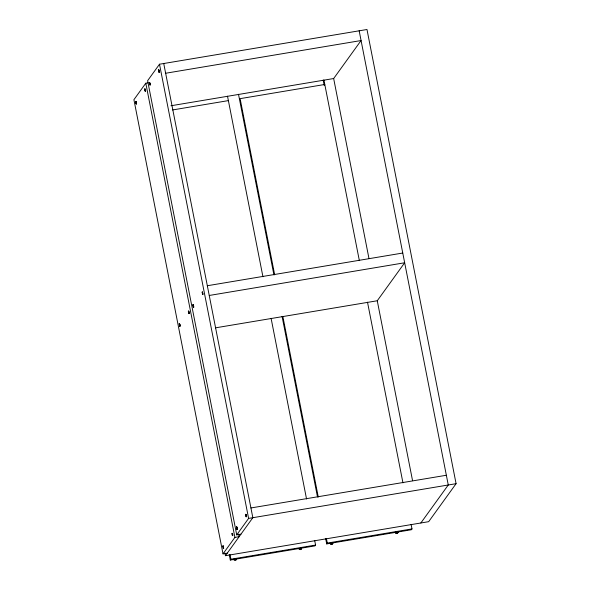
<?xml version="1.0" encoding="UTF-8"?>
<svg xmlns="http://www.w3.org/2000/svg" width="590" height="590" viewBox="0 0 590 590"><rect width="100%" height="100%" fill="white"/><g stroke="black" fill="none" stroke-linecap="round" stroke-linejoin="round"><path stroke-width="0.89" d="M396.089 531.885L396.613 532.682L397.188 531.841M148.333 82.799L145.796 83.22L133.915 99.688L223.02 553.87L227.253 553.162M224.908 553.037L225.432 555.692L428.672 521.678L456.085 483.682L366.98 29.5L159.499 64.222L147.618 80.69L236.73 534.872L240.963 534.164M170.953 105.765L333.66 78.536L361.073 40.54L165.643 73.248M215.461 327.841L377.261 300.76L404.666 262.764L209.244 295.472M223.02 553.87L234.901 537.401L239.134 536.694L238.611 534.038M236.73 534.872L248.604 518.404L456.085 483.682M225.432 555.692L252.837 517.696L163.732 63.514M229.237 554.637L230.299 560.058L230.897 559.231L315.584 545.057L314.691 540.543M315.584 545.057L314.986 545.883L230.299 560.058M325.651 538.5L326.713 543.921L327.303 543.095L411.99 528.92L411.105 524.407M411.99 528.92L411.4 529.746L326.713 543.921M420.854 522.983L448.267 484.987L359.163 30.805M172.523 109.961L228.382 100.61M324.795 84.473L240.108 98.648L274.667 274.8M207.333 285.737L402.756 253.029M250.927 507.961L446.357 475.26M331.846 542.512L331.772 543.53L330.924 543.088M300.694 547.845L300.502 548.766L299.654 548.324M188.925 312.471L189.088 312.25M232.622 534.179C232.799 539.127 231.081 530.499 232.445 534.245M202.599 293.363L202.554 294.587L202.156 291.947L202.768 293.805L202.591 292.618L202.569 293.171M246.332 515.181L246.391 516.021L246.2 515.549M149.86 83.802L149.816 85.026L149.425 82.394L150.037 84.252L149.831 83.072L149.838 83.618M193.461 305.996C193.963 307.523 193.358 304.093 193.439 305.841M145.428 89.724L145.465 90.58L145.295 90.1M237.062 528.22C237.556 529.746 236.966 526.369 237.032 528.065M188.793 312.464C189.781 315.842 188.815 308.858 188.689 311.786M232.394 534.688C233.493 538.08 232.172 530.58 232.335 534.348M136.157 102.8L136.113 104.024L135.663 101.414L136.327 103.25L136.15 102.063L136.135 102.616M179.758 324.994C180.252 326.506 179.662 323.121 179.729 324.839M223.352 547.247L223.308 548.479L222.917 545.839L223.529 547.697L223.352 546.51L223.33 547.063M333.66 78.536L368.964 258.479M377.261 300.76L412.565 480.702M323.925 80.048L359.354 260.625M367.504 302.183L402.955 482.856M323.18 80.078L324.242 85.498M282.824 316.358L318.268 497.023M326.418 538.582L327.303 543.095M238.493 94.252L273.922 274.844M282.072 316.38L317.501 496.964M227.511 96.185L262.941 276.762M271.098 318.32L306.542 498.985M159.499 64.222L248.604 518.404M145.796 83.22L234.901 537.401M230.012 554.718L230.897 559.231M246.037 515.35C246.804 519.266 246.524 512.88 245.971 514.701M145.133 89.894C145.914 93.81 145.605 87.423 145.066 89.252M158.998 71.139L158.953 72.364L158.504 69.745L159.278 72.312L159.389 71.729L158.887 69.672L158.843 70.896M235.683 559.025L235.211 559.711L234.503 559.069M236.243 558.642A1.342 1.305 35.8 0 1 235.307 560.485A1.342 1.305 35.8 0 1 233.729 559.062M301.387 547.741A1.342 1.305 35.8 0 1 300.62 549.548A1.342 1.305 35.8 0 1 298.894 548.508M301.431 547.675A1.342 1.305 35.8 0 1 300.664 549.482A1.342 1.305 35.8 0 1 298.938 548.442M332.657 542.505A1.342 1.305 35.8 0 1 331.72 544.349A1.342 1.305 35.8 0 1 330.142 542.933M332.701 542.446A1.342 1.305 35.8 0 1 331.934 544.253A1.342 1.305 35.8 0 1 330.208 543.213M397.911 531.937A1.342 1.305 35.8 0 1 396.687 533.471A1.342 1.305 35.8 0 1 395.278 532.025M397.955 531.87A1.342 1.305 35.8 0 1 396.731 533.404A1.342 1.305 35.8 0 1 395.329 531.966M135.951 101.465L136.438 103.973L135.951 101.465M144.757 88.854L145.251 91.362L144.757 88.854M149.654 82.467L150.148 84.975L149.654 82.467M179.22 323.748L179.714 326.248L179.22 323.748M179.544 323.689L180.039 326.196L179.544 323.689M188.358 311.078L188.852 313.585L188.358 311.078M192.923 304.75L193.417 307.25L192.923 304.75M193.255 304.691L193.741 307.198L193.255 304.691M202.385 292.028L202.879 294.535L202.385 292.028M223.145 545.912L223.64 548.42L223.145 545.912M236.524 526.973L237.018 529.481L236.524 526.973M236.848 526.914L237.342 529.422L236.848 526.914M245.661 514.303L246.155 516.811L245.661 514.303"/></g></svg>
